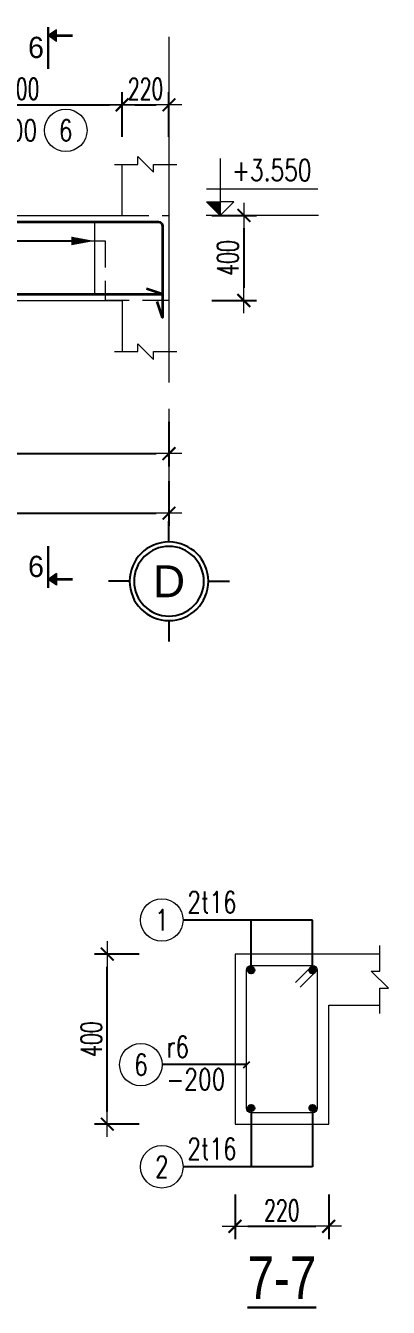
# Model space of a CAD drawing. Header units: millimetres. Extents: x -529861 to -223882, y -171969 to 61504.
# Drawn here: x -438063 to -436359, y -88759 to -82733 of the extents above; entities that cross this region are included whole.
import ezdxf
from ezdxf.enums import TextEntityAlignment as Align

# ---------------------------------------------------------------- set-up
doc = ezdxf.new("R2010")
doc.units = ezdxf.units.MM
doc.header["$LTSCALE"] = 5000
doc.linetypes.add('CENTER', pattern=[2, 1.25, -0.25, 0.25, -0.25])
doc.linetypes.add('HIDDEN', pattern=[0.375, 0.25, -0.125])
doc.layers.get('Defpoints').update_dxf_attribs({"color": 143})
for name, color, linetype, lineweight in [('dim', 8, 'Continuous', 18), ('kata_dim', 8, 'Continuous', 15), ('kata_grid', 8, 'CENTER', 5), ('kata_net khuat', 9, 'HIDDEN', 5), ('kata_net manh', 8, 'Continuous', 5), ('kata_net thay', 4, 'Continuous', 20), ('kata_text', 7, 'Continuous', 30), ('kata_thep chu', 1, 'Continuous', 35), ('kata_thep dai', 220, 'Continuous', 20), ('S-dims', 8, 'Continuous', 18)]:
    doc.layers.add(name, color=color, linetype=linetype, lineweight=lineweight)
doc.layers.add('text', color=255, linetype='Continuous')
doc.styles.add('AVANH', font='')
doc.styles.add('General text 1', font='')
doc.styles.add('kata_text', font='arial.ttf', dxfattribs={"width": 0.8})
doc.styles.add('vnsimpli', font='vnsimli.shx', dxfattribs={"width": 0.65})
doc.styles.get('AVANH').set_extended_font_data('.VnArialH')
doc.styles.get('General text 1').set_extended_font_data('.VnAvantH')
doc.dimstyles.new('kata_dim_20', dxfattribs={"dimscale": 20, "dimtxt": 2.5, "dimasz": 1.5, "dimexe": 1.5, "dimexo": 2.5, "dimtad": 1, "dimdec": 0, "dimzin": 0, "dimdsep": 46, "dimtxsty": 'vnsimpli', "dimblk": 'kata_block_ArchTick', "dimcen": 0.09, "dimdle": 1.2, "dimclrd": 8, "dimclre": 8, "dimclrt": 3, "dimadec": 0, "dimazin": 0, "dimtfac": 1, "dimtdec": 0, "dimtix": 1, "dimtofl": 0, "dimtmove": 0, "dimatfit": 3, "dimfxl": 3.75, "dimfxlon": 1, "dimtolj": 1, "dimtzin": 0, "dimarcsym": 0})
doc.dimstyles.new('kata_dim_40', dxfattribs={"dimscale": 40, "dimtxt": 2.5, "dimasz": 1.5, "dimexe": 1.5, "dimexo": 2.5, "dimtad": 1, "dimdec": 0, "dimzin": 0, "dimdsep": 46, "dimtxsty": 'vnsimpli', "dimblk": 'kata_block_ArchTick', "dimcen": 0.09, "dimdle": 1.2, "dimclrd": 8, "dimclre": 8, "dimclrt": 3, "dimadec": 0, "dimazin": 0, "dimtfac": 1, "dimtdec": 0, "dimtix": 1, "dimtofl": 0, "dimtmove": 0, "dimatfit": 3, "dimfxl": 3.75, "dimfxlon": 1, "dimtolj": 1, "dimtzin": 0, "dimarcsym": 0})
doc.dimstyles.new('kata_rai_thep', dxfattribs={"dimtxt": 2, "dimasz": 1, "dimexe": 0, "dimexo": 0, "dimtad": 1, "dimdec": 0, "dimzin": 12, "dimdsep": 46, "dimtxsty": 'kata_text', "dimblk": 'kata_block_RUNTIC', "dimcen": 0, "dimse1": 1, "dimse2": 1, "dimclrd": 6, "dimclre": 6, "dimclrt": 7, "dimadec": 0, "dimazin": 3, "dimtfac": 1, "dimtdec": 0, "dimtmove": 2, "dimatfit": 3, "dimldrblk": 'kata_block_LEADERTIC', "dimfxl": 1, "dimtolj": 1, "dimtzin": 0, "dimlwd": -1, "dimlwe": -1, "dimarcsym": 0})

# ---------------------------------------------------------------- blocks, each defined once
blk = doc.blocks.new('kata_block_ArchTick')
at = {"color": 8}
blk.add_line((1, 0), (-1, 0), dxfattribs=at)
at = {"color": 8, "const_width": 0.15}
blk.add_lwpolyline([(-0.5, -0.5), (0.5, 0.5)], dxfattribs=at)
blk = doc.blocks.new('*D162')
at = {"layer": 'Defpoints', "color": 0, "linetype": 'ByBlock', "ltscale": 1500, "transparency": 16777216}
for p in [(-437389.4957380423, -83105.1811811207), (-437609.4957380423, -83625.1811811207), (-437389.4957380423, -83625.1811811207)]:
    blk.add_point(p, dxfattribs=at)
at = {"layer": 'kata_dim', "color": 8, "linetype": 'ByBlock', "lineweight": -2, "ltscale": 1500, "transparency": 16777216}
for p, q in [((-437609.4957380423, -83255.1811811207), (-437609.4957380423, -83045.1811811207)), ((-437389.4957380423, -83255.1811811207), (-437389.4957380423, -83045.1811811207)), ((-437549.4957380423, -83105.1811811207), (-437449.4957380423, -83105.1811811207))]:
    blk.add_line(p, q, dxfattribs=at)
at = {"layer": 'kata_dim', "color": 8, "linetype": 'ByBlock', "lineweight": -2, "ltscale": 1500, "transparency": 16777216, "xscale": 60, "yscale": 60, "zscale": 60, "rotation": 180}
blk.add_blockref('kata_block_ArchTick', (-437609.4957380423, -83105.1811811207), dxfattribs=at)
at = {"layer": 'kata_dim', "color": 8, "linetype": 'ByBlock', "lineweight": -2, "ltscale": 1500, "transparency": 16777216, "xscale": 60, "yscale": 60, "zscale": 60}
blk.add_blockref('kata_block_ArchTick', (-437389.4957380423, -83105.1811811207), dxfattribs=at)
at = {"layer": 'kata_dim', "color": 3, "linetype": 'ByBlock', "ltscale": 1500, "transparency": 16777216, "insert": (-437499.4957380423, -83030.1811811207), "char_height": 100, "attachment_point": 5, "style": 'vnsimpli'}
blk.add_mtext('\\A1;220', dxfattribs=at)
blk = doc.blocks.new('*D165')
at = {"layer": 'Defpoints', "color": 0, "linetype": 'ByBlock', "ltscale": 1500, "transparency": 16777216}
for p in [(-437609.4957380423, -83105.1811811207), (-438609.4957380423, -83625.1811811207), (-437609.4957380423, -83625.1811811207)]:
    blk.add_point(p, dxfattribs=at)
at = {"layer": 'kata_dim', "color": 8, "linetype": 'ByBlock', "lineweight": -2, "ltscale": 1500, "transparency": 16777216}
for p, q in [((-438609.4957380423, -83255.1811811207), (-438609.4957380423, -83045.1811811207)), ((-437609.4957380423, -83255.1811811207), (-437609.4957380423, -83045.1811811207)), ((-438549.4957380423, -83105.1811811207), (-437669.4957380423, -83105.1811811207))]:
    blk.add_line(p, q, dxfattribs=at)
at = {"layer": 'kata_dim', "color": 8, "linetype": 'ByBlock', "lineweight": -2, "ltscale": 1500, "transparency": 16777216, "xscale": 60, "yscale": 60, "zscale": 60, "rotation": 180}
blk.add_blockref('kata_block_ArchTick', (-438609.4957380423, -83105.1811811207), dxfattribs=at)
at = {"layer": 'kata_dim', "color": 8, "linetype": 'ByBlock', "lineweight": -2, "ltscale": 1500, "transparency": 16777216, "xscale": 60, "yscale": 60, "zscale": 60}
blk.add_blockref('kata_block_ArchTick', (-437609.4957380423, -83105.1811811207), dxfattribs=at)
at = {"layer": 'kata_dim', "color": 3, "linetype": 'ByBlock', "ltscale": 1500, "transparency": 16777216, "insert": (-438109.4957380423, -83030.1811811207), "char_height": 100, "attachment_point": 5, "style": 'vnsimpli'}
blk.add_mtext('\\A1;1000', dxfattribs=at)
blk = doc.blocks.new('*D166')
at = {"layer": 'Defpoints', "color": 0, "linetype": 'ByBlock', "ltscale": 1500, "transparency": 16777216}
for p in [(-437332.5841017826, -83625.18118112073), (-437332.5841017826, -84025.18118112073), (-437037.9770300756, -84025.18118112073)]:
    blk.add_point(p, dxfattribs=at)
at = {"layer": 'kata_dim', "color": 8, "linetype": 'ByBlock', "lineweight": -2, "ltscale": 1500, "transparency": 16777216}
for p, q in [((-437187.9770300756, -83625.18118112073), (-436977.9770300756, -83625.18118112073)), ((-437037.9770300756, -83685.18118112073), (-437037.9770300756, -83965.18118112073)), ((-437187.9770300756, -84025.18118112073), (-436977.9770300756, -84025.18118112073))]:
    blk.add_line(p, q, dxfattribs=at)
at = {"layer": 'kata_dim', "color": 8, "linetype": 'ByBlock', "lineweight": -2, "ltscale": 1500, "transparency": 16777216, "xscale": 60, "yscale": 60, "zscale": 60}
for p, rotation in [((-437037.9770300756, -83625.18118112073), 90), ((-437037.9770300756, -84025.18118112073), 270)]:
    blk.add_blockref('kata_block_ArchTick', p, dxfattribs=dict(at, rotation=rotation))
at = {"layer": 'kata_dim', "color": 3, "linetype": 'ByBlock', "ltscale": 1500, "transparency": 16777216, "insert": (-437112.9770300754, -83825.18118112058), "char_height": 100, "attachment_point": 5, "rotation": 90, "style": 'vnsimpli'}
blk.add_mtext('\\A1;400', dxfattribs=at)
blk = doc.blocks.new('kata_block_CT')
at = {"layer": 'S-dims', "linetype": 'ByBlock', "ltscale": 1500}
blk.add_hatch(color=256, dxfattribs=at).paths.add_polyline_path([(-1.818989403545856e-12, 1.596954857557193), (-1.612010908635057, 1.596954857557193), (-1.818989403545856e-12, -4.547473508864641e-13)])
h = blk.add_hatch(dxfattribs=at)
h.set_pattern_fill('ANSI31', color=256, scale=1.406250541793835, style=0)
h.set_pattern_definition([(45.00000000000001, (-1.818989403545856e-12, 5.002220859751105e-12), (-3.157122508925225, 3.157122508925225), [])])
h.paths.add_polyline_path([(-1.818989403545856e-12, 1.596954857557193), (-1.818989403545856e-12, -4.547473508864641e-13), (1.612010908922457, 1.596954857557193)])
for p, q in [((-1.592704896860596, 3.140833880479022), (11.46947077315235, 3.140833880479022)), ((11.56125648125999, 5.002220859751105e-12), (-1.638695725139769, 5.002220859751105e-12))]:
    blk.add_line(p, q, dxfattribs=at)
for points in [[(-1.818989403545856e-12, 6.694950748643805), (-1.818989403545856e-12, -4.547473508864641e-13)], [(-1.818989403545856e-12, -4.547473508864641e-13), (-1.612010908635057, 1.596954857557193), (-1.818989403545856e-12, 1.596954857557193)], [(-1.818989403545856e-12, -4.547473508864641e-13), (1.612010908922457, 1.596954857557193), (-1.818989403545856e-12, 1.596954857557193)]]:
    blk.add_lwpolyline(points, dxfattribs=at)
at = {"layer": 'S-dims', "color": 3, "style": 'vnsimpli', "width": 0.75}
blk.add_attdef('CT', (1.409564409344966, 4.068271311703484), '', height=2.5, dxfattribs=at)
blk = doc.blocks.new('*D168')
at = {"layer": 'Defpoints', "color": 0, "linetype": 'ByBlock', "ltscale": 1500, "transparency": 16777216}
for p in [(-448689.4957380423, -84025.1811811207), (-437389.4957380423, -84265.1811811207), (-437389.4957380423, -85025.1811811207)]:
    blk.add_point(p, dxfattribs=at)
at = {"layer": 'kata_dim', "color": 8, "linetype": 'ByBlock', "lineweight": -2, "ltscale": 1500, "transparency": 16777216}
for p, q in [((-448689.4957380423, -84875.1811811207), (-448689.4957380423, -85085.1811811207)), ((-437389.4957380423, -84875.1811811207), (-437389.4957380423, -85085.1811811207)), ((-448629.4957380423, -85025.1811811207), (-437449.4957380423, -85025.1811811207))]:
    blk.add_line(p, q, dxfattribs=at)
at = {"layer": 'kata_dim', "color": 8, "linetype": 'ByBlock', "lineweight": -2, "ltscale": 1500, "transparency": 16777216, "xscale": 60, "yscale": 60, "zscale": 60, "rotation": 180}
blk.add_blockref('kata_block_ArchTick', (-448689.4957380423, -85025.1811811207), dxfattribs=at)
at = {"layer": 'kata_dim', "color": 8, "linetype": 'ByBlock', "lineweight": -2, "ltscale": 1500, "transparency": 16777216, "xscale": 60, "yscale": 60, "zscale": 60}
blk.add_blockref('kata_block_ArchTick', (-437389.4957380423, -85025.1811811207), dxfattribs=at)
at = {"layer": 'kata_dim', "color": 3, "linetype": 'ByBlock', "ltscale": 1500, "transparency": 16777216, "insert": (-443039.4957380423, -84950.1811811207), "char_height": 100, "attachment_point": 5, "style": 'vnsimpli'}
blk.add_mtext('\\A1;11300', dxfattribs=at)
blk = doc.blocks.new('*D171')
at = {"layer": 'Defpoints', "color": 0, "linetype": 'ByBlock', "ltscale": 1500, "transparency": 16777216}
for p in [(-441729.4957380423, -84121.12566163747), (-437389.4957380423, -84442.5937754161), (-437389.4957380423, -84745.1811811207)]:
    blk.add_point(p, dxfattribs=at)
at = {"layer": 'kata_dim', "color": 8, "linetype": 'ByBlock', "lineweight": -2, "ltscale": 1500, "transparency": 16777216}
for p, q in [((-441729.4957380423, -84595.1811811207), (-441729.4957380423, -84805.1811811207)), ((-437389.4957380423, -84595.1811811207), (-437389.4957380423, -84805.1811811207)), ((-441669.4957380423, -84745.1811811207), (-437449.4957380423, -84745.1811811207))]:
    blk.add_line(p, q, dxfattribs=at)
at = {"layer": 'kata_dim', "color": 8, "linetype": 'ByBlock', "lineweight": -2, "ltscale": 1500, "transparency": 16777216, "xscale": 60, "yscale": 60, "zscale": 60, "rotation": 180}
blk.add_blockref('kata_block_ArchTick', (-441729.4957380423, -84745.1811811207), dxfattribs=at)
at = {"layer": 'kata_dim', "color": 8, "linetype": 'ByBlock', "lineweight": -2, "ltscale": 1500, "transparency": 16777216, "xscale": 60, "yscale": 60, "zscale": 60}
blk.add_blockref('kata_block_ArchTick', (-437389.4957380423, -84745.1811811207), dxfattribs=at)
at = {"layer": 'kata_dim', "color": 3, "linetype": 'ByBlock', "ltscale": 1500, "transparency": 16777216, "insert": (-439559.4957380423, -84670.1811811207), "char_height": 100, "attachment_point": 5, "style": 'vnsimpli'}
blk.add_mtext('\\A1;4340', dxfattribs=at)
blk = doc.blocks.new('kata_block_GRID')
at = {"layer": 'dim', "color": 250, "linetype": 'Continuous', "lineweight": -3}
for p, q in [((-0.003069858671185699, 4.621936058582317), (-0.003069858671185699, 7.082257742461767)), ((-4.628075776428378, -0.003069858671263859), (-7.088397460513452, -0.003069858671263859)), ((4.633360719258999, -0.003069858729762842), (7.093682403344044, -0.003069858729762842)), ((-0.003069858729507047, -4.62807577604141), (-0.003069858729507047, -7.088397459920852))]:
    blk.add_line(p, q, dxfattribs=at)
at = {"layer": 'dim', "color": 250, "linetype": 'Continuous', "lineweight": -3, "extrusion": (0, 0, -1)}
blk.add_ellipse((-0.003069858729507047, -0.003069858729762842), major_axis=(-4.625005843929168, 0.0008261058644820616), ratio=0.9999999999162872, start_param=3.141414036333157, end_param=9.424599343512742, dxfattribs=at)
at = {"layer": 'dim', "color": 9, "linetype": 'Continuous', "lineweight": -3, "extrusion": (0, 0, -0.9999999999999999)}
blk.add_ellipse((-0.003069858729507047, -0.003069858729762842), major_axis=(-4.09891770926371, 0.00306985872976267), ratio=0.99999999991626, start_param=3.140843709996926, end_param=9.424029017176512, dxfattribs=at)
at = {"layer": 'text', "color": 33, "style": 'AVANH'}
blk.add_attdef('GRID', text='', height=3.75, dxfattribs=at).set_placement((0, 0), align=Align.MIDDLE)
blk = doc.blocks.new('kata_block_RUNTIC')
at = {"layer": 'kata_dim', "color": 6}
blk.add_line((0, 0.75), (0, -0.75), dxfattribs=at)
blk.add_lwpolyline([(0, 0, 0, 1, 0), (-2.69999999999709, 0, 1, 1, 0)], format="xyseb", dxfattribs=at)
blk = doc.blocks.new('*D182')
at = {"layer": 'Defpoints', "color": 6, "linetype": 'ByBlock', "ltscale": 1500, "transparency": 16777216}
blk.add_line((-438569.4957380423, -83745.1811811207), (-437779.4957380423, -83745.1811811207), dxfattribs=at)
at = {"layer": 'Defpoints', "color": 0, "linetype": 'ByBlock', "ltscale": 1500, "transparency": 16777216}
for p in [(-438609.4957380423, -83745.1811811207), (-437739.4957380423, -83745.1811811207), (-437739.4957380423, -83745.1811811207)]:
    blk.add_point(p, dxfattribs=at)
at = {"layer": 'Defpoints', "color": 6, "linetype": 'ByBlock', "ltscale": 1500, "transparency": 16777216, "xscale": 40, "yscale": 40, "zscale": 40, "rotation": 180}
blk.add_blockref('kata_block_RUNTIC', (-438609.4957380423, -83745.1811811207), dxfattribs=at)
at = {"layer": 'Defpoints', "color": 6, "linetype": 'ByBlock', "ltscale": 1500, "transparency": 16777216, "xscale": 40, "yscale": 40, "zscale": 40}
blk.add_blockref('kata_block_RUNTIC', (-437739.4957380423, -83745.1811811207), dxfattribs=at)
blk = doc.blocks.new('kata_block_LEADERTIC')
at = {"layer": 'kata_dim', "color": 6}
blk.add_lwpolyline([(0, 0, 0, 1, 0), (-2.69999999999709, 0, 1, 1, 0)], format="xyseb", dxfattribs=at)
blk = doc.blocks.new('*D195')
at = {"layer": 'Defpoints', "color": 0, "linetype": 'ByBlock', "ltscale": 1500, "transparency": 16777216}
for p in [(-437079.2978064339, -87897.78040502686), (-436639.2978064339, -87897.78040502686), (-436639.2978064339, -88377.78040502686)]:
    blk.add_point(p, dxfattribs=at)
at = {"layer": 'kata_dim', "color": 8, "linetype": 'ByBlock', "lineweight": -2, "ltscale": 1500, "transparency": 16777216}
for p, q in [((-437079.2978064339, -88227.78040502686), (-437079.2978064339, -88437.78040502686)), ((-436639.2978064339, -88227.78040502686), (-436639.2978064339, -88437.78040502686)), ((-437019.2978064339, -88377.78040502686), (-436699.2978064339, -88377.78040502686))]:
    blk.add_line(p, q, dxfattribs=at)
at = {"layer": 'kata_dim', "color": 8, "linetype": 'ByBlock', "lineweight": -2, "ltscale": 1500, "transparency": 16777216, "xscale": 60, "yscale": 60, "zscale": 60, "rotation": 180}
blk.add_blockref('kata_block_ArchTick', (-437079.2978064339, -88377.78040502686), dxfattribs=at)
at = {"layer": 'kata_dim', "color": 8, "linetype": 'ByBlock', "lineweight": -2, "ltscale": 1500, "transparency": 16777216, "xscale": 60, "yscale": 60, "zscale": 60}
blk.add_blockref('kata_block_ArchTick', (-436639.2978064339, -88377.78040502686), dxfattribs=at)
at = {"layer": 'kata_dim', "color": 3, "linetype": 'ByBlock', "ltscale": 1500, "transparency": 16777216, "insert": (-436859.2978064339, -88302.78040502686), "char_height": 100, "attachment_point": 5, "style": 'vnsimpli'}
blk.add_mtext('\\A1;220', dxfattribs=at)
blk = doc.blocks.new('kata_block_TD')
at = {"color": 6, "linetype": 'ByBlock', "lineweight": -2, "style": 'kata_text', "width": 0.8}
blk.add_attdef('SECTDET2', text='', height=5, dxfattribs=at).set_placement((0, 7.970649532882817), align=Align.CENTER)
at = {"color": 0, "linetype": 'ByBlock', "lineweight": -2, "style": 'kata_text', "width": 0.8}
blk.add_attdef('SECTDET1', text='', height=5, dxfattribs=at).set_placement((0, 1.470649532882817), align=Align.CENTER)
blk = doc.blocks.new('*D196')
at = {"layer": 'Defpoints', "color": 0, "linetype": 'ByBlock', "ltscale": 1500, "transparency": 16777216}
for p in [(-437679.2978064357, -87097.78040502689), (-437079.2978064342, -87097.78040502689), (-437079.2978064342, -87897.78040502689)]:
    blk.add_point(p, dxfattribs=at)
at = {"layer": 'kata_dim', "color": 8, "linetype": 'ByBlock', "lineweight": -2, "ltscale": 1500, "transparency": 16777216}
for p, q in [((-437529.2978064357, -87097.78040502689), (-437739.2978064357, -87097.78040502689)), ((-437679.2978064357, -87837.78040502689), (-437679.2978064357, -87157.78040502689)), ((-437529.2978064357, -87897.78040502689), (-437739.2978064357, -87897.78040502689))]:
    blk.add_line(p, q, dxfattribs=at)
at = {"layer": 'kata_dim', "color": 8, "linetype": 'ByBlock', "lineweight": -2, "ltscale": 1500, "transparency": 16777216, "xscale": 60, "yscale": 60, "zscale": 60}
for p, rotation in [((-437679.2978064357, -87097.78040502689), 90), ((-437679.2978064357, -87897.78040502689), 270)]:
    blk.add_blockref('kata_block_ArchTick', p, dxfattribs=dict(at, rotation=rotation))
at = {"layer": 'kata_dim', "color": 3, "linetype": 'ByBlock', "ltscale": 1500, "transparency": 16777216, "insert": (-437754.2978064356, -87497.78040502674), "char_height": 100, "attachment_point": 5, "rotation": 90, "style": 'vnsimpli'}
blk.add_mtext('\\A1;400', dxfattribs=at)
blk = doc.blocks.new('kata_block_THEP')
at = {"layer": 'kata_thep chu', "color": 0}
for p, q in [((-0.5, 0), (0.5, 0)), ((-0.3535533905960619, 0.353553390592424), (0.3535533905960619, -0.353553390592424)), ((0.3535533905960619, 0.353553390592424), (-0.3535533905960619, -0.353553390592424)), ((0, 0.5), (0, -0.5))]:
    blk.add_line(p, q, dxfattribs=at)
at = {"layer": 'kata_thep chu', "color": 0, "const_width": 0.08333333333333334}
blk.add_lwpolyline([(-0.5, -1.818989403545856e-12, 1), (0.5000000000145519, -1.818989403545856e-12, 1), (-0.5, -1.818989403545856e-12, 1)], format="xyb", dxfattribs=at)
blk = doc.blocks.new('*U68')
blk.add_circle((-2.5, 0), 2.5)
at = {"layer": 'kata_text', "color": 3, "style": 'vnsimpli', "width": 0.75}
blk.add_attdef('DK1', (0.5, 0.8455043070534884), '', height=2.5, dxfattribs=at)
at = {"layer": 'kata_text', "color": 7, "style": 'vnsimpli', "width": 0.75}
blk.add_attdef('SH2', text='', height=2.5, dxfattribs=at).set_placement((-2.5, 0), align=Align.MIDDLE)
blk = doc.blocks.new('*U70')
blk.add_circle((-2.5, 0), 2.5)
at = {"layer": 'kata_text', "color": 3, "style": 'vnsimpli', "width": 0.75}
for tag, p in [('DK1', (0.5, 0.8455043070534884)), ('KC1', (0.5, -2.972544307831413))]:
    blk.add_attdef(tag, p, '', height=2.5, dxfattribs=at)
at = {"layer": 'kata_text', "color": 7, "style": 'vnsimpli', "width": 0.75}
blk.add_attdef('SH2', text='', height=2.5, dxfattribs=at).set_placement((-2.5, 0), align=Align.MIDDLE)
blk = doc.blocks.new('*U87')
blk.add_circle((2.5, 0), 2.5)
at = {"layer": 'kata_text', "color": 3, "style": 'vnsimpli', "width": 0.75}
blk.add_attdef('DKKC2', text='', height=2.5, dxfattribs=at).set_placement((-0.85, -1.249999999999998), align=Align.RIGHT)
at = {"layer": 'kata_text', "color": 7, "style": 'vnsimpli', "width": 0.75}
blk.add_attdef('SH3', text='', height=2.5, dxfattribs=at).set_placement((2.5, 0), align=Align.MIDDLE)
blk = doc.blocks.new('kata_block_SECBAL')
blk.add_hatch(color=2).paths.add_polyline_path([(0.9949950774395511, 3.806026766437923), (4.639423423213884e-07, 3.133625387334772), (0.9949950774395511, 2.46122400823162)])
at = {"color": 2}
for p, q in [((0.9949950774395511, 3.806026766437923), (4.639423423213884e-07, 3.133625387334772)), ((0.9949950774395511, 2.46122400823162), (4.639423423213884e-07, 3.133625387334772)), ((0.9949950774395511, 2.46122400823162), (0.9949950774395511, 3.806026766437923))]:
    blk.add_line(p, q, dxfattribs=at)
at = {"color": 2, "const_width": 0.3}
for points in [[(4.639423423213884e-07, -0.8013114999549362), (4.639423423213884e-07, 4.158454357098053)], [(0.9949950774395511, 3.133625387334772), (2.888094267825096, 3.133625387334772)]]:
    blk.add_lwpolyline(points, dxfattribs=at)
at = {"color": 2, "linetype": 'ByBlock', "lineweight": -2, "style": 'General text 1'}
blk.add_attdef('DETAIL', text='', height=2.5, dxfattribs=at).set_placement((-0.4999587343882013, 1.749873724336794), align=Align.MIDDLE_RIGHT)
blk = doc.blocks.new('*U88')
blk.add_hatch(color=2).paths.add_polyline_path([(0.9949950774395503, -0.4488839092948065), (4.639423418238154e-07, 0.2235174698083453), (0.9949950774395507, 0.8959188489114962)])
at = {"color": 2}
for p, q in [((0.9949950774395507, 0.8959188489114962), (4.639423418238154e-07, 0.2235174698083453)), ((0.9949950774395503, -0.4488839092948065), (4.639423418238154e-07, 0.2235174698083453)), ((0.9949950774395507, 0.8959188489114962), (0.9949950774395503, -0.4488839092948065))]:
    blk.add_line(p, q, dxfattribs=at)
at = {"color": 2, "const_width": 0.3}
for points in [[(4.639423431694138e-07, 4.158454357098053), (4.63942341473363e-07, -0.8013114999549362)], [(0.9949950774395505, 0.2235174698083449), (2.888094267825096, 0.2235174698083444)]]:
    blk.add_lwpolyline(points, dxfattribs=at)
at = {"color": 2, "linetype": 'ByBlock', "lineweight": -2, "style": 'General text 1'}
blk.add_attdef('DETAIL', text='', height=2.5, dxfattribs=at).set_placement((-0.4999587343882013, 1.749873724336794), align=Align.MIDDLE_RIGHT)

msp = doc.modelspace()

# ---------------------------------------------------------------- linework, layer by layer
at = {"layer": 'kata_dim', "linetype": 'ByBlock', "ltscale": 1500}
for points in [[(-437646.162404709, -83385.1811811207), (-437536.162404709, -83385.1811811207), (-437536.162404709, -83348.51451445403), (-437462.8290713757, -83421.84784778736), (-437462.8290713757, -83385.18118112069), (-437352.8290713757, -83385.1811811207)], [(-437646.162404709, -84265.1811811207), (-437536.162404709, -84265.1811811207), (-437536.162404709, -84228.51451445403), (-437462.8290713757, -84301.84784778736), (-437462.8290713757, -84265.18118112069), (-437352.8290713757, -84265.1811811207)], [(-436399.2978064339, -87377.78040502686), (-436399.2978064339, -87257.78040502686), (-436359.2978064339, -87257.78040502686), (-436439.2978064339, -87177.78040502686), (-436399.2978064339, -87177.78040502686), (-436399.2978064339, -87057.78040502686)]]:
    msp.add_lwpolyline(points, dxfattribs=at)
at = {"layer": 'kata_grid', "ltscale": 0.1}
msp.add_line((-437389.4957380423, -82785.1811811207), (-437389.4957380423, -85065.1811811207), dxfattribs=at)
at = {"layer": 'kata_net khuat', "ltscale": 0.1}
for p, q in [((-437609.4957380423, -83625.1811811207), (-437389.4957380423, -83625.1811811207)), ((-437389.4957380423, -84025.1811811207), (-437689.4957380423, -84025.1811811207))]:
    msp.add_line(p, q, dxfattribs=at)
msp.add_lwpolyline([(-441539.4957380423, -84025.1811811207), (-441539.4957380423, -83745.1811811207), (-437689.4957380423, -83745.1811811207), (-437689.4957380423, -84025.1811811207)], dxfattribs=at)
at = {"layer": 'kata_net thay', "linetype": 'ByBlock', "ltscale": 1500}
for points in [[(-441439.4957380423, -83385.1811811207), (-441439.4957380423, -83625.1811811207), (-437609.4957380423, -83625.1811811207), (-437609.4957380423, -83385.1811811207)], [(-437389.4957380423, -83385.1811811207), (-437389.4957380423, -83625.1811811207), (-437389.4957380423, -83625.1811811207), (-437389.4957380423, -84025.1811811207), (-437389.4957380423, -84025.1811811207), (-437389.4957380423, -84265.1811811207)], [(-441439.4957380423, -84265.1811811207), (-441439.4957380423, -84025.1811811207), (-437609.4957380423, -84025.1811811207), (-437609.4957380423, -84265.1811811207)], [(-436399.2978064339, -87097.78040502686), (-436639.2978064339, -87097.78040502686), (-436639.2978064339, -87097.78040502686), (-437079.2978064339, -87097.78040502686), (-437079.2978064339, -87897.78040502686), (-436639.2978064339, -87897.78040502686), (-436639.2978064339, -87337.78040502686), (-436399.2978064339, -87337.78040502686)]]:
    msp.add_lwpolyline(points, dxfattribs=at)
at = {"layer": 'kata_thep chu', "linetype": 'ByBlock', "ltscale": 1500}
msp.add_lwpolyline([(-448634.4957380423, -83880.1811811207), (-448659.4957380423, -83955.1811811207), (-448659.4957380423, -83675.1811811207, -0.414213562), (-448639.4957380423, -83655.1811811207), (-444529.4957380423, -83655.1811811207), (-444349.4957380423, -83685.1811811207), (-441729.4957380423, -83685.1811811207), (-441549.4957380423, -83655.1811811207), (-437439.4957380423, -83655.1811811207, -0.414213562), (-437419.4957380423, -83675.1811811207), (-437419.4957380423, -84105.1811811207), (-437444.4957380423, -84030.1811811207)], format="xyb", dxfattribs=at)
msp.add_lwpolyline([(-448584.4957380423, -83970.1811811207), (-448659.4957380423, -83995.1811811207), (-444839.4957380423, -83995.1811811207), (-444239.4957380423, -83895.1811811207), (-441839.4957380423, -83895.1811811207), (-441239.4957380423, -83995.1811811207), (-437419.4957380423, -83995.1811811207), (-437494.4957380423, -83970.1811811207)], dxfattribs=at)
at = {"layer": 'kata_thep dai', "linetype": 'ByBlock', "ltscale": 30}
msp.add_line((-437739.4957380423, -83652.1811811207), (-437739.4957380423, -83998.1811811207), dxfattribs=at)
at = {"layer": 'kata_thep dai', "linetype": 'ByBlock', "ltscale": 1500}
msp.add_lwpolyline([(-436795.2978064339, -87231.78040502686), (-436715.2978064339, -87151.78040502686, -0.414213562), (-436693.2978064339, -87173.78040502686), (-436693.2978064339, -87821.78040502686, -0.414213562), (-436715.2978064339, -87843.78040502686), (-437003.2978064339, -87843.78040502686, -0.414213562), (-437025.2978064339, -87821.78040502686), (-437025.2978064339, -87173.78040502686, -0.414213562), (-437003.2978064339, -87151.78040502686), (-436715.2978064339, -87151.78040502686, -0.414213562), (-436693.2978064339, -87173.78040502686), (-436773.2978064339, -87253.78040502686)], format="xyb", dxfattribs=at)

# ---------------------------------------------------------------- block references
at = {"layer": 'kata_dim', "color": 2, "linetype": 'ByBlock', "ltscale": 1500, "xscale": 40, "yscale": 40, "zscale": 40}
for name, p in [('kata_block_SECBAL', (-437956.9957380423, -82905.1811811207)), ('*U88', (-437956.9957380423, -85345.1811811207))]:
    msp.add_blockref(name, p, dxfattribs=at).add_auto_attribs({'DETAIL': '6'})
at = {"layer": 'kata_dim', "linetype": 'ByBlock', "ltscale": 1500, "xscale": 40, "yscale": 40, "zscale": 40}
msp.add_blockref('kata_block_GRID', (-437389.4957380423, -85345.1811811207), dxfattribs=at).add_auto_attribs({'GRID': 'D'})
at = {"layer": 'kata_net manh', "linetype": 'ByBlock', "ltscale": 1500, "xscale": 40, "yscale": 40, "zscale": 40}
for name, p, values in [('*U87', (-437974.4957380423, -83225.1811811207), {'SH3': '6', 'DKKC2': 'r6-100'}), ('*U68', (-437323.2978064339, -86937.78040502686), {'SH2': '1', 'DK1': '2t16'}), ('*U70', (-437421.2978064339, -87617.78040502686), {'SH2': '6', 'DK1': 'r6', 'KC1': '-200'}), ('*U68', (-437323.2978064339, -88097.78040502686), {'SH2': '2', 'DK1': '2t16'})]:
    msp.add_blockref(name, p, dxfattribs=at).add_auto_attribs(values)
at = {"layer": 'kata_text', "linetype": 'ByBlock', "ltscale": 1500}
ref = msp.add_blockref('kata_block_CT', (-437149.249563952, -83625.1811811207), dxfattribs=dict(at, xscale=40, yscale=40, zscale=40))
ref.add_attrib('CT', '+3.550', (-437092.8669875782, -83462.45032865254), dxfattribs={"layer": '0', "color": 3, "height": 100, "style": 'vnsimpli', "width": 0.75})
ref = msp.add_blockref('kata_block_TD', (-436859.2978064339, -88777.78040502686), dxfattribs=dict(at, xscale=40, yscale=40, zscale=40))
ref.add_attrib('SECTDET1', '%%u7-7', dxfattribs={"layer": '0', "color": 0, "linetype": 'ByBlock', "lineweight": -2, "height": 200, "style": 'kata_text', "width": 0.8}).set_placement((-436859.2978064339, -88718.95442371155), align=Align.CENTER)
at = {"layer": 'kata_thep chu', "linetype": 'ByBlock', "ltscale": 1500, "xscale": 32, "yscale": 32, "zscale": 32}
for p in [(-437003.2978064339, -87173.78040502686), (-436715.2978064339, -87173.78040502686), (-437003.2978064339, -87821.78040502686), (-436715.2978064339, -87821.78040502686)]:
    msp.add_blockref('kata_block_THEP', p, dxfattribs=at)

# ---------------------------------------------------------------- dimensions: what is measured, and where the dimension line sits
at = {"layer": 'Defpoints', "linetype": 'ByBlock', "ltscale": 1500}
dim = msp.add_aligned_dim(p1=(-438609.4957380423, -83745.1811811207), p2=(-437739.4957380423, -83745.1811811207), distance=0, text=' ', dimstyle='kata_rai_thep', override={"dimscale": 40}, dxfattribs=at)
dim.commit()
dim.dimension.update_dxf_attribs({"geometry": '*D182', "text_midpoint": (-438174.4957380423, -83745.1811811207)})
at = {"layer": 'kata_dim', "linetype": 'ByBlock', "ltscale": 1500}
for base, p1, p2, picture, middle in [((-437609.4957380423, -83105.1811811207), (-438609.4957380423, -83625.1811811207), (-437609.4957380423, -83625.1811811207), '*D165', (-438109.4957380423, -83030.1811811207)), ((-437389.4957380423, -83105.1811811207), (-437609.4957380423, -83625.1811811207), (-437389.4957380423, -83625.1811811207), '*D162', (-437499.4957380423, -83030.1811811207)), ((-437389.4957380423, -85025.1811811207), (-448689.4957380423, -84025.1811811207), (-437389.4957380423, -84265.1811811207), '*D168', (-443039.4957380423, -84950.1811811207)), ((-437389.4957380423, -84745.1811811207), (-441729.4957380423, -84121.12566163747), (-437389.4957380423, -84442.5937754161), '*D171', (-439559.4957380423, -84670.1811811207))]:
    dim = msp.add_linear_dim(base=base, p1=p1, p2=p2, dimstyle='kata_dim_40', dxfattribs=at)
    dim.commit()
    dim.dimension.update_dxf_attribs({"geometry": picture, "text_midpoint": middle})
dim = msp.add_linear_dim(base=(-437037.9770300756, -84025.18118112073), p1=(-437332.5841017824, -83625.1811811207), p2=(-437332.5841017824, -84025.1811811207), angle=270, dimstyle='kata_dim_40', dxfattribs=at)
dim.commit()
dim.dimension.update_dxf_attribs({"geometry": '*D166', "text_midpoint": (-437112.9770300754, -83825.18118112058)})
dim = msp.add_linear_dim(base=(-437679.2978064357, -87097.78040502689), p1=(-437079.2978064339, -87897.78040502686), p2=(-437079.2978064339, -87097.78040502686), angle=270, dimstyle='kata_dim_40', override={"dimlfac": 0.5}, dxfattribs=at)
dim.commit()
dim.dimension.update_dxf_attribs({"geometry": '*D196', "text_midpoint": (-437754.2978064356, -87497.78040502674)})
dim = msp.add_linear_dim(base=(-436639.2978064339, -88377.78040502686), p1=(-437079.2978064339, -87897.78040502686), p2=(-436639.2978064339, -87897.78040502686), dimstyle='kata_dim_40', override={"dimlfac": 0.5}, dxfattribs=at)
dim.commit()
dim.dimension.update_dxf_attribs({"geometry": '*D195', "text_midpoint": (-436859.2978064339, -88302.78040502686)})

# ---------------------------------------------------------------- leaders
at = {"layer": 'kata_net manh', "linetype": 'ByBlock', "ltscale": 1500}
for points, override in [([(-437003.2978064339, -87173.78040502686), (-437003.2978064339, -86937.78040502686), (-437323.2978064339, -86937.78040502686)], {"dimldrblk": 'DotBlank'}), ([(-436715.2978064339, -87173.78040502686), (-436715.2978064339, -86937.78040502686), (-437323.2978064339, -86937.78040502686)], {"dimldrblk": 'DotBlank'}), ([(-437025.2978064339, -87617.78040502686), (-437421.2978064339, -87617.78040502686)], {"dimldrblk": 'Oblique'}), ([(-437003.2978064339, -87821.78040502686), (-437003.2978064339, -88097.78040502686), (-437323.2978064339, -88097.78040502686)], {"dimldrblk": 'DotBlank'}), ([(-436715.2978064339, -87821.78040502686), (-436715.2978064339, -88097.78040502686), (-437323.2978064339, -88097.78040502686)], {"dimldrblk": 'DotBlank'})]:
    msp.add_leader(points, dimstyle='kata_dim_20', override=override, dxfattribs=at)

doc.saveas('drawing.dxf')
